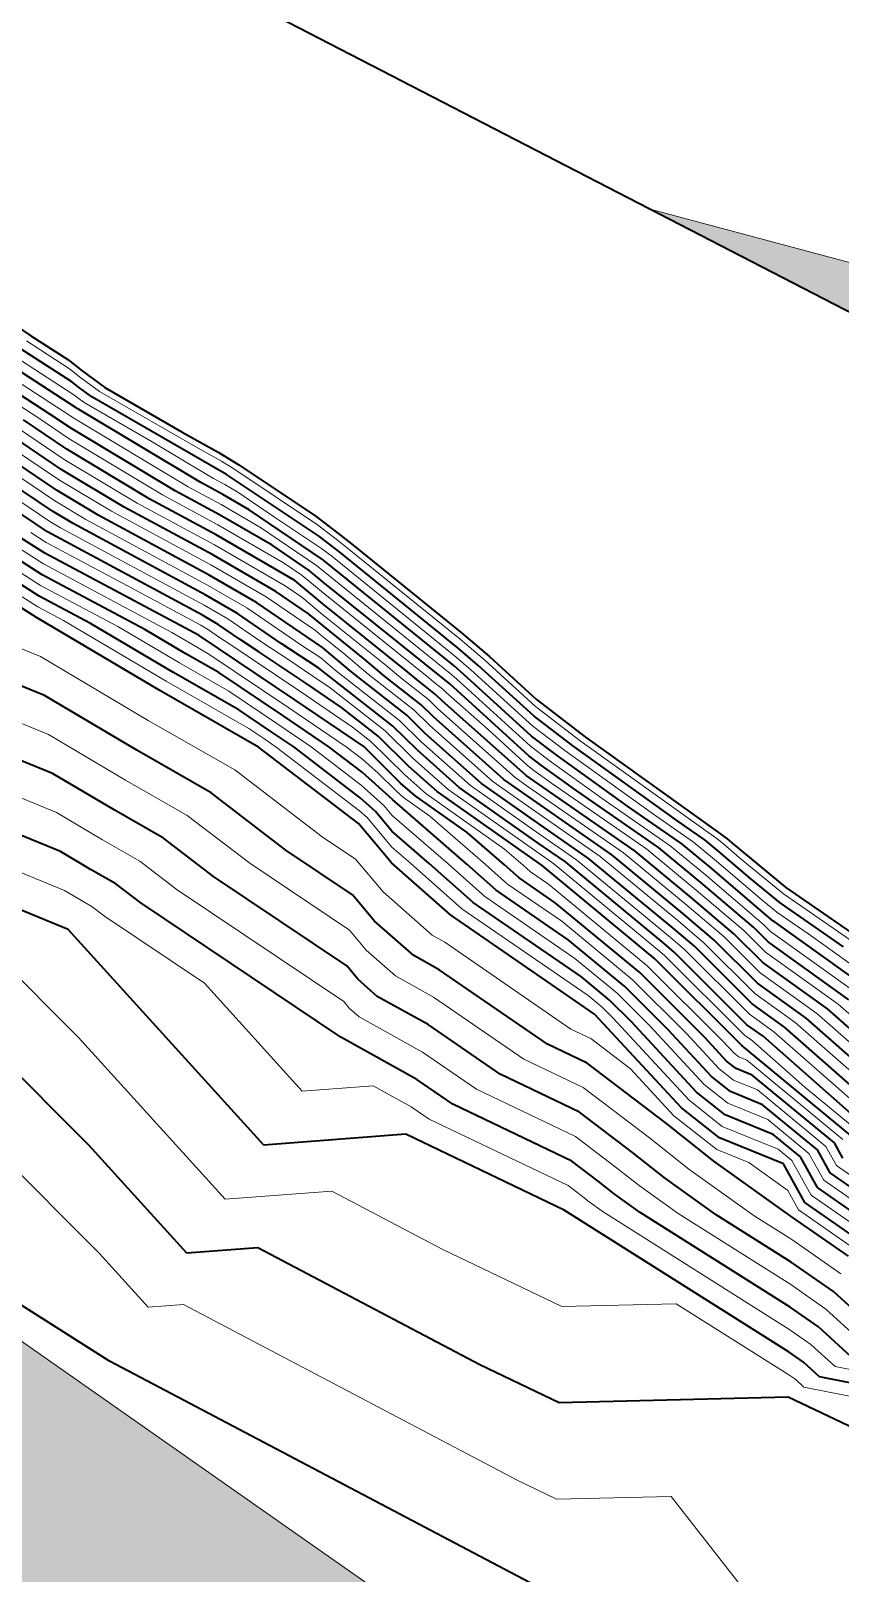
# Model space of a CAD drawing. Header units: millimetres. Extents: x -859836 to 307983, y -308065 to 649894.
# Drawn here: x -383648 to -314593, y 205358 to 337001 of the extents above; entities that cross this region are included whole.
import ezdxf

# ---------------------------------------------------------------- set-up
doc = ezdxf.new("R2010")
doc.units = ezdxf.units.MM
for name, color, linetype, lineweight in [('A-DETL-GENF', 92, 'Continuous', 9), ('A-DETL-MBND', 5, 'Continuous', 9), ('A-DETL-THIN', 151, 'Continuous', 9), ('C-TOPO', 7, 'Continuous', 9), ('C-TOPO-MAJR', 7, 'Continuous', 35), ('C-TOPO-MINR', 7, 'Continuous', 9)]:
    doc.layers.add(name, color=color, linetype=linetype, lineweight=lineweight)

msp = doc.modelspace()

# ---------------------------------------------------------------- hatches: boundary and pattern name
at = {"layer": 'A-DETL-GENF'}
msp.add_hatch(color=8, dxfattribs=at).paths.add_polyline_path([(-246460, 57721), (-213192, 105232), (-391730, 230245), (-434174, 169628), (-315353, 86429), (-306176, 99535), (-275926, 78354)])
at = {"layer": 'A-DETL-MBND', "transparency": 33554585}
h = msp.add_hatch(color=1, dxfattribs=at)
h.paths.add_polyline_path([(-759872, -147838), (-751409, -147225), (-749609, -147143), (-733854, -145290), (-730653, -145570), (-721745, -145172), (-720814, -144887), (-719370, -144842), (-700946, -141995), (-695529, -141498), (-691142, -140868), (-678862, -139709), (-676064, -138561), (-673339, -137902), (-666588, -136592), (-665513, -135889), (-664558, -135218), (-662197, -133772), (-661519, -132852), (-659949, -130928), (-651084, -125443), (-650822, -125228), (-650213, -124939), (-646382, -122722), (-642214, -121295), (-640352, -120839), (-632919, -116639), (-632407, -116545), (-631232, -115977), (-624031, -110102), (-618435, -105784), (-615716, -103869), (-610671, -99638), (-609303, -97431), (-608187, -95168), (-606545, -92038), (-605546, -89814), (-602862, -83094), (-597357, -72506), (-595184, -69076), (-591888, -62294), (-588957, -58521), (-588686, -57663), (-586782, -51788), (-586421, -50671), (-585891, -49261), (-584837, -42142), (-583168, -34750), (-583236, -29503), (-581474, -24626), (-579291, -20446), (-577288, -10529), (-577844, -8379), (-576716, -5129), (-576923, -622), (-576761, 3433), (-577514, 8400), (-584433, 17478), (-591451, 26894), (-592059, 27631), (-594253, 29365), (-596698, 31520), (-606682, 39522), (-614114, 48456), (-617877, 53657), (-619367, 54812), (-621388, 57245), (-626371, 64609), (-630225, 76139), (-631882, 80641), (-631321, 82021), (-631047, 88615), (-629216, 99080), (-628971, 99848), (-627656, 101469), (-625202, 104951), (-622310, 108328), (-621916, 108853), (-618287, 112790), (-616954, 119597), (-611965, 123985), (-607391, 123672), (-603528, 125761), (-599346, 128280), (-596175, 130112), (-593901, 131920), (-587341, 139484), (-579017, 149394), (-573792, 168423), (-559581, 167597), (-555765, 171191), (-554261, 171958), (-551262, 173126), (-545079, 176205), (-536568, 178750), (-529133, 181370), (-526344, 189128), (-597518, 189128), (-597518, 207194), (-600686, 199575), (-609478, 188948), (-615919, 179175), (-616544, 177848), (-622914, 167950), (-630994, 157392), (-633191, 154309), (-645163, 133248), (-651286, 125168), (-651764, 119294), (-657364, 118029), (-668886, 104497), (-672322, 98230), (-678809, 91777), (-686744, 84898), (-689449, 82017), (-695207, 77404), (-695380, 71893), (-694273, 69271), (-689492, 45636), (-683652, 33844), (-677737, 19772), (-662028, -2904), (-651984, -24980), (-650691, -30222), (-651908, -42347), (-653635, -63919), (-656698, -68818), (-662024, -76036), (-666896, -86650), (-667567, -88913), (-681751, -105555), (-682213, -106748), (-682594, -107406), (-685917, -108622), (-692036, -110612), (-701719, -112727), (-713390, -117126), (-713858, -117303), (-715899, -118114), (-726309, -122425), (-732752, -123814), (-746954, -124818), (-750353, -125277), (-753407, -127865), (-764669, -132928), (-770641, -133394), (-784358, -129387), (-766211, -147534), (-765162, -147452), (-761763, -147700)])
h.paths.add_polyline_path([(-165073, -63985), (-152433, -63128), (-147212, -62558), (-145468, -61769), (-136004, -54982), (-133768, -53767), (-129949, -51511), (-119584, -45141), (-108212, -38110), (-106147, -37513), (-103534, -36430), (-95440, -33679), (-85435, -28121), (-81217, -27620), (-70310, -23490), (-69569, -23057), (-66354, -22120), (-63531, -20738), (-60354, -18737), (-51173, -14112), (-47726, -11549), (-46080, -8030), (-42098, 1247), (-71582, -3952), (-102491, 171344), (-31433, 183873), (-10665, 66090), (-8344, 71188), (-5480, 80840), (-4976, 82926), (-4345, 84088), (-2338, 91567), (-1942, 95428), (-648, 97607), (-1071, 98220), (-2510, 100800), (-3468, 101999), (-4531, 105589), (-4872, 106391), (-4883, 106838), (-4266, 108209), (-3836, 109670), (-3397, 110774), (-3406, 111243), (-3028, 112006), (-3263, 112804), (-5003, 115819), (-4795, 118868), (-5263, 125250), (-6517, 126820), (-6835, 127207), (-7506, 127369), (-7948, 127596), (-9992, 128520), (-10488, 129121), (-11669, 131806), (-11797, 132101), (-12046, 133135), (-12559, 133970), (-14267, 135969), (-16205, 140122), (-18451, 143457), (-18982, 145256), (-19057, 146525), (-18964, 150253), (-18988, 154876), (-19576, 155921), (-19786, 160906), (-20496, 162914), (-20826, 165369), (-20799, 166915), (-20107, 172970), (-19517, 173820), (-19312, 174558), (-18670, 176101), (-17060, 179067), (-15517, 180705), (-13911, 185702), (-4262, 188301), (-1645, 188923), (-105, 188210), (8503, 183584), (10926, 183912), (12005, 184043), (13640, 184361), (15131, 185109), (17172, 186245), (21649, 186967), (26966, 189922), (27822, 190382), (28403, 191056), (32119, 193617), (35169, 195832), (37685, 197143), (44902, 200225), (45756, 200160), (48502, 199127), (50290, 198574), (51191, 198365), (51921, 198324), (52221, 198344), (54759, 197846), (56032, 196790), (56464, 196469), (57692, 196367), (59108, 196361), (60941, 197154), (66233, 199839), (70130, 201192), (73048, 200979), (76924, 206128), (82127, 208080), (85344, 208780), (86075, 208372), (88573, 207914), (89729, 206890), (91276, 205317), (93776, 203937), (94137, 202344), (94391, 199786), (122336, 197831), (121797, 189716), (125647, 199482), (126089, 201383), (126324, 204787), (126905, 208036), (127554, 210427), (128482, 214073), (128746, 220996), (128473, 222544), (126624, 223852), (126936, 229764), (121612, 232554), (119877, 233364), (114690, 236608), (111762, 238823), (110636, 246522), (110029, 247546), (108783, 253509), (107371, 255011), (105531, 255323), (97841, 258447), (94527, 260036), (90352, 264357), (89017, 265316), (86132, 267662), (83932, 268416), (81219, 269590), (78181, 270815), (77485, 271254), (76016, 271688), (70070, 272996), (65720, 273763), (60235, 273305), (58972, 273395), (52899, 270581), (50487, 269940), (48782, 269681), (44888, 271379), (44155, 271664), (36008, 276151), (32279, 278102), (30572, 279889), (26209, 282046), (25647, 282628), (25305, 282619), (16014, 287701), (12948, 288678), (12218, 290013), (5109, 293561), (1173, 293491), (996, 295848), (-846, 297677), (-3706, 301772), (-4254, 303671), (-5166, 310755), (-5514, 312595), (-5824, 313912), (-11263, 323566), (-11006, 329168), (-11128, 331667), (-19570, 300160), (-119951, 327057), (-119803, 323213), (-126677, 316885), (-131916, 309583), (-138039, 307127), (-139811, 306218), (-145009, 304770), (-152454, 299923), (-155529, 293631), (-156974, 291356), (-164244, 289138), (-169538, 285729), (-171473, 283227), (-175794, 279460), (-179077, 276921), (-181978, 270226), (-183799, 266060), (-186962, 261812), (-188195, 260364), (-189518, 257544), (-192219, 254304), (-192584, 253707), (-193666, 250905), (-195467, 243388), (-196196, 242827), (-194515, 241920), (-193117, 240272), (-191870, 238552), (-189445, 238099), (-187379, 238829), (-181196, 237496), (-175260, 234188), (-174712, 233864), (-173921, 232781), (-172965, 231563), (-172393, 230212), (-171401, 229395), (-170346, 228036), (-168731, 226171), (-166947, 224795), (-166149, 223746), (-163251, 221790), (-159390, 213002), (-157244, 207107), (-158125, 203750), (-158684, 200374), (-157805, 198095), (-156223, 195786), (-156238, 193540), (-155648, 190949), (-154491, 184489), (-154880, 182143), (-154447, 180199), (-153070, 178898), (-149834, 176505), (-139965, 171530), (-138126, 170600), (-129357, 164765), (-128806, 164582), (-125625, 162125), (-121962, 159155), (-118169, 147987), (-115529, 142356), (-110100, 136364), (-104170, 130983), (-102874, 130179), (-102493, 125049), (-102587, 124307), (-102565, 123298), (-101236, 116731), (-101075, 108354), (-100903, 103207), (-100752, 100763), (-102347, 94828), (-103663, 92538), (-105020, 75873), (-113779, 78871), (-115927, 80336), (-116767, 79773), (-118030, 78279), (-120019, 71407), (-121727, 70570), (-124911, 67739), (-132123, 62869), (-134503, 61669), (-142143, 63655), (-144511, 65162), (-146330, 66255), (-93930, -25754), (-156629, -61462), (-204703, 22951), (-203169, 15882), (-200858, 9097), (-201011, 7340), (-201672, 4283), (-201800, 3453), (-202205, -1962), (-203074, -4336), (-205085, -7779), (-205398, -8805), (-204303, -12916), (-199204, -23507), (-197559, -24806), (-188446, -36297), (-186232, -39786), (-180001, -45528), (-178692, -50309), (-178316, -54011), (-176500, -58311), (-174921, -60229), (-168457, -62865), (-166443, -63531)])
h.paths.add_polyline_path([(-36382, 9575), (-36325, 9655), (-34497, 11838), (-31400, 15158), (-30158, 17103), (-28972, 19503), (-28725, 20204), (-24454, 28194), (-23969, 29653), (-22045, 35862), (-19945, 43004), (-18884, 49386), (-18505, 51142), (-18308, 51427), (-16088, 53703), (-14034, 56286), (-13124, 58389), (-12183, 60477), (-11466, 63512), (-44854, 57625), (-36383, 9584)])
h.paths.add_polyline_path([(-209307, 23977), (-205832, 24933), (-214036, 39337), (-155029, 72942), (-156196, 75860), (-157267, 77483), (-160083, 79252), (-162327, 81007), (-168562, 82322), (-171974, 82266), (-174895, 81970), (-178745, 82443), (-179832, 82459), (-182806, 83026), (-187870, 82820), (-190987, 82764), (-196740, 84867), (-206215, 90085), (-217797, 93191), (-220523, 94762), (-239193, 68099), (-236586, 66371), (-231472, 54327), (-229323, 51595), (-228392, 47968), (-224245, 38986), (-223941, 37016), (-223700, 36083), (-223413, 35510), (-223235, 34196), (-219932, 30913), (-219720, 30002), (-218890, 29933), (-218583, 30355), (-217413, 29932), (-217322, 28983), (-216667, 27680), (-215596, 26462), (-211752, 24276), (-211629, 24261)])
h.paths.add_polyline_path([(-104493, 32511), (-108740, 34478), (-111033, 34745), (-118279, 38197), (-121109, 39560), (-122686, 40146), (-124886, 42576), (-127774, 45075), (-127284, 49019), (-127353, 51467), (-126249, 53628), (-124638, 56522), (-122874, 56919), (-121333, 61662), (-118149, 64493), (-116851, 64289), (-109895, 61749), (-101431, 62897), (-97222, 57624), (-96994, 51839), (-95461, 45135), (-95182, 39024), (-97809, 35660), (-102505, 32673), (-103546, 32588)])
h.paths.add_polyline_path([(113952, 54850), (115144, 57676), (119371, 59200), (123981, 58308), (134122, 70221), (135206, 75484), (130794, 79482), (129640, 81238), (129018, 81691), (127052, 82907), (123829, 87412), (118436, 89438), (114649, 87913), (114523, 86104), (79787, 88533), (80974, 86559), (82982, 83414), (85870, 80693), (86415, 79732), (87156, 79254), (93254, 77937), (101112, 77088), (101690, 76657), (110303, 71926), (111655, 70038), (112330, 66003), (112029, 63955), (112025, 61722), (110833, 58895), (111202, 55882), (113573, 54992)])
h.paths.add_polyline_path([(46473, 90893), (46450, 90966), (46450, 90942)])
h.paths.add_polyline_path([(114914, 91699), (116742, 96586), (117222, 99339), (116281, 100813), (115714, 103134), (115083, 94112)])
h.paths.add_polyline_path([(77815, 91772), (81254, 140961), (77947, 134003), (77391, 132850), (76263, 127858), (75504, 126378), (70686, 116776), (69491, 114040), (69325, 112455), (69905, 111212), (72496, 104740), (73767, 102718), (74214, 102059), (75304, 98529), (75680, 97769), (77652, 92229)])
h.paths.add_polyline_path([(-430559, 174792), (-396358, 223636), (-410299, 232491), (-417613, 235355), (-425156, 238606), (-444149, 250578), (-452510, 252436), (-452510, 191303), (-451929, 191053), (-450916, 184024), (-444554, 181215), (-442283, 180124), (-434174, 176436)])
h.paths.add_polyline_path([(-462933, 188895), (-462489, 189128), (-463513, 189128)])
h.paths.add_polyline_path([(20902, 189411), (-15527, 199172), (-17080, 193377), (-157146, 230908), (-144206, 279204), (-133097, 276228), (-125333, 305205), (85106, 248818), (77341, 219841), (66233, 222817), (60021, 199635), (26079, 208730), (21836, 192894)])
h.paths.add_polyline_path([(-305163, 308526), (-297168, 312758), (-330807, 321772), (-305961, 308938)])
h.paths.add_polyline_path([(-101365, 344853), (-99267, 352685), (-106132, 348019), (-107260, 346432), (-107015, 346367)])
h.paths.add_polyline_path([(-77617, 359195), (-72055, 379953), (-74944, 376393), (-78127, 372078), (-79002, 371144), (-83284, 366025), (-86114, 364172), (-90178, 362561), (-78095, 359323)])
h.paths.add_polyline_path([(-70949, 384081), (-49147, 465447), (10755, 449396), (10427, 451476), (10340, 452557), (9561, 454240), (5848, 461010), (3088, 465731), (3916, 466341), (3829, 466873), (4301, 472115), (5273, 480727), (5235, 481311), (1254, 490409), (398, 499801), (248, 500675), (1538, 508051), (2399, 515172), (5336, 526780), (6042, 528818), (11319, 535892), (14764, 542803), (21028, 556609), (22026, 559450), (25679, 567225), (23762, 595967), (26857, 602002), (42608, 602571), (44738, 607162), (48181, 613963), (49550, 615647), (53154, 622325), (47956, 649894), (47874, 649894), (42817, 647426), (40858, 646138), (35158, 640491), (29786, 634475), (27764, 633773), (23010, 631806), (12648, 627092), (6576, 623443), (5459, 622546), (3132, 622423), (937, 621697), (-3757, 621182), (-10336, 620725), (-17509, 618636), (-20466, 617651), (-26978, 615727), (-29360, 614862), (-36198, 612616), (23495, 596621), (-6839, 483415), (-62468, 498321), (-61154, 491830), (-59928, 489468), (-56843, 481884), (-56752, 481249), (-55996, 465839), (-55728, 464742), (-55062, 458604), (-54604, 453643), (-54849, 452204), (-55585, 448717), (-57347, 441004), (-59178, 436511), (-62836, 421846), (-64420, 417337), (-65373, 414138), (-67663, 409612), (-67833, 408961), (-68221, 406728), (-67446, 402371), (-67164, 401641), (-67454, 400728), (-68102, 398277), (-69211, 394395), (-69530, 393435), (-70271, 388744), (-70595, 386619)])
h.paths.add_polyline_path([(-72390, 518021), (-67541, 536118), (-118601, 549800), (-111350, 544573), (-102792, 541248), (-98322, 538930), (-89693, 534294), (-86179, 534292), (-80614, 527648), (-74938, 522052), (-72698, 518856)])
h.paths.add_polyline_path([(-136180, 559285), (-135118, 563249), (-136667, 559600)])
h.paths.add_polyline_path([(-54600, 584415), (-47886, 609472), (-50553, 609641), (-55313, 609698), (-62008, 606325), (-64948, 609251), (-80643, 608301), (-83770, 607896), (-87388, 606897), (-94432, 606828), (-97621, 607514), (-101540, 606576), (-111704, 601349), (-115028, 602044), (-116464, 600991), (-56960, 585047)])
h.paths.add_polyline_path([(-105893, 632098), (-77034, 642660), (-60117, 645580), (-52045, 639137), (-36907, 649894), (-98339, 649894), (-105228, 633665)])

# ---------------------------------------------------------------- linework, layer by layer
at = {"layer": 'A-DETL-MBND'}
msp.add_line((-330807, 321772), (-297168, 312758), dxfattribs=at)
at = {"layer": 'A-DETL-THIN'}
msp.add_line((-213192, 105232), (-391730, 230245), dxfattribs=at)
at = {"layer": 'C-TOPO', "lineweight": 35}
for p, q in [((-305163, 308526), (-481922, 399827)), ((-389468, 314904), (-383640, 310978)), ((-383640, 310978), (-380488, 308938)), ((-380488, 308938), (-379283, 307985)), ((-379283, 307985), (-377343, 306556)), ((-377343, 306556), (-370734, 302750)), ((-370734, 302750), (-367673, 301046)), ((-367673, 301046), (-365898, 299945)), ((-365898, 299945), (-359303, 295540)), ((-359303, 295540), (-357201, 293927)), ((-357201, 293927), (-356140, 293106)), ((-356140, 293106), (-346889, 285612)), ((-346889, 285612), (-344492, 283557)), ((-344492, 283557), (-340496, 279923)), ((-340496, 279923), (-336324, 276710)), ((-336324, 276710), (-324771, 268420)), ((-324771, 268420), (-324422, 268178)), ((-324422, 268178), (-324242, 268028)), ((-324242, 268028), (-323839, 267685)), ((-323839, 267685), (-319213, 263879)), ((-319213, 263879), (-309247, 256966))]:
    msp.add_line(p, q, dxfattribs=at)
at = {"layer": 'C-TOPO-MAJR'}
for p, q in [((-380165, 307049), (-384563, 309896)), ((-379785, 304827), (-385648, 308622)), ((-382018, 304296), (-386734, 307349)), ((-379510, 306531), (-380165, 307049)), ((-378456, 305755), (-379510, 306531)), ((-366962, 299135), (-378456, 305755)), ((-380183, 303058), (-382018, 304296)), ((-379778, 304821), (-379785, 304827)), ((-379765, 304811), (-379778, 304821)), ((-379629, 304733), (-379765, 304811)), ((-369141, 298436), (-379629, 304733)), ((-380998, 299533), (-386548, 303275)), ((-380590, 301296), (-384283, 303786)), ((-371321, 297738), (-380183, 303058)), ((-381812, 296007), (-391078, 302255)), ((-381405, 297770), (-388813, 302765)), ((-382219, 294244), (-391606, 300534)), ((-373501, 297039), (-380590, 301296)), ((-375680, 296340), (-380998, 299533)), ((-359016, 293828), (-366962, 299135)), ((-377860, 295642), (-381405, 297770)), ((-367546, 295701), (-371321, 297738)), ((-367254, 297418), (-369141, 298436)), ((-368130, 292268), (-375680, 296340)), ((-367838, 293984), (-373501, 297039)), ((-365015, 296121), (-367254, 297418)), ((-380040, 294943), (-381812, 296007)), ((-368715, 288834), (-380040, 294943)), ((-368423, 290551), (-377860, 295642)), ((-363068, 293107), (-367546, 295701)), ((-358773, 291876), (-365015, 296121)), ((-383171, 286918), (-393716, 293651)), ((-382933, 288749), (-390842, 293799)), ((-382695, 290581), (-387968, 293947)), ((-382457, 292413), (-385093, 294096)), ((-369007, 287117), (-382219, 294244)), ((-361121, 290094), (-367838, 293984)), ((-357874, 292951), (-359016, 293828)), ((-369299, 285400), (-382457, 292413)), ((-362757, 289155), (-368130, 292268)), ((-359891, 290946), (-363068, 293107)), ((-357297, 292505), (-357874, 292951)), ((-347187, 284314), (-357297, 292505)), ((-358699, 289953), (-359891, 290946)), ((-358679, 291813), (-358773, 291876)), ((-358666, 291802), (-358679, 291813)), ((-358659, 291797), (-358666, 291802)), ((-347537, 282788), (-358659, 291797)), ((-373923, 285906), (-382695, 290581)), ((-364392, 288216), (-368423, 290551)), ((-358722, 288095), (-361121, 290094)), ((-347888, 281261), (-358699, 289953)), ((-378547, 286412), (-382933, 288749)), ((-366028, 287278), (-368715, 288834)), ((-359945, 287236), (-362757, 289155)), ((-367663, 286339), (-369007, 287117)), ((-362279, 284719), (-366028, 287278)), ((-358770, 284378), (-364392, 288216)), ((-358746, 286237), (-359945, 287236)), ((-351515, 282300), (-358722, 288095)), ((-372654, 280697), (-383171, 286918)), ((-371536, 282265), (-378547, 286412)), ((-370418, 283832), (-373923, 285906)), ((-365789, 285060), (-367663, 286339)), ((-355142, 283339), (-358746, 286237)), ((-361125, 279905), (-369299, 285400)), ((-364183, 284001), (-365789, 285060)), ((-359067, 282602), (-362279, 284719)), ((-356273, 282267), (-358770, 284378)), ((-367603, 282220), (-370418, 283832)), ((-360096, 281254), (-364183, 284001)), ((-353478, 281932), (-355142, 283339)), ((-345505, 282872), (-347187, 284314)), ((-382491, 280263), (-386110, 281749)), ((-365907, 279040), (-371536, 282265)), ((-362153, 278557), (-367603, 282220)), ((-352791, 277691), (-359067, 282602)), ((-351565, 278583), (-356273, 282267)), ((-350339, 279476), (-353478, 281932)), ((-350683, 281596), (-351515, 282300)), ((-346697, 282067), (-347537, 282788)), ((-340919, 276812), (-346697, 282067)), ((-340690, 278494), (-345505, 282872)), ((-364210, 275860), (-372654, 280697)), ((-357155, 279254), (-360096, 281254)), ((-349114, 280369), (-350683, 281596)), ((-341147, 275131), (-347888, 281261)), ((-374603, 275597), (-382491, 280263)), ((-355242, 275906), (-361125, 279905)), ((-354016, 276798), (-357155, 279254)), ((-349291, 278440), (-350339, 279476)), ((-348590, 279851), (-349114, 280369)), ((-341376, 273450), (-348590, 279851)), ((-363182, 277208), (-365907, 279040)), ((-358231, 275890), (-362153, 278557)), ((-349992, 277030), (-351565, 278583)), ((-343280, 273107), (-349291, 278440)), ((-337440, 275991), (-340690, 278494)), ((-381811, 273608), (-389050, 276580)), ((-361221, 275875), (-363182, 277208)), ((-351395, 274209), (-354016, 276798)), ((-350694, 275619), (-352791, 277691)), ((-345183, 272763), (-349992, 277030)), ((-338752, 275144), (-340919, 276812)), ((-368270, 271970), (-374603, 275597)), ((-355686, 269341), (-364210, 275860)), ((-355538, 271529), (-361221, 275875)), ((-355390, 273718), (-358231, 275890)), ((-352097, 272799), (-355242, 275906)), ((-347087, 272419), (-350694, 275619)), ((-332750, 270837), (-338752, 275144)), ((-328437, 269531), (-337440, 275991)), ((-348991, 272076), (-351395, 274209)), ((-340064, 274297), (-341147, 275131)), ((-337063, 272144), (-340064, 274297)), ((-376552, 270498), (-381811, 273608)), ((-352798, 271388), (-355390, 273718)), ((-350895, 271732), (-352097, 272799)), ((-340702, 269602), (-345183, 272763)), ((-341039, 271526), (-343280, 273107)), ((-332076, 266989), (-341376, 273450)), ((-381131, 266954), (-391989, 271411)), ((-361877, 267081), (-368270, 271970)), ((-354242, 270365), (-355538, 271529)), ((-346449, 265864), (-352798, 271388)), ((-346413, 268571), (-350895, 271732)), ((-340029, 265753), (-348991, 272076)), ((-340366, 267677), (-347087, 272419)), ((-334065, 266680), (-341039, 271526)), ((-330088, 267297), (-337063, 272144)), ((-372330, 268080), (-376552, 270498)), ((-352833, 268681), (-354242, 270365)), ((-328100, 267606), (-332750, 270837)), ((-352868, 265975), (-355686, 269341)), ((-349658, 265919), (-352833, 268681)), ((-343239, 265809), (-346413, 268571)), ((-336053, 266371), (-340702, 269602)), ((-326112, 267915), (-328437, 269531)), ((-368068, 264820), (-372330, 268080)), ((-338041, 266062), (-340366, 267677)), ((-326479, 264312), (-330088, 267297)), ((-325694, 265616), (-328100, 267606)), ((-324909, 266920), (-326112, 267915)), ((-380450, 260299), (-394929, 266242)), ((-378501, 265399), (-381131, 266954)), ((-356193, 263266), (-361877, 267081)), ((-347854, 261544), (-352868, 265975)), ((-345898, 262597), (-349658, 265919)), ((-329618, 259095), (-338041, 266062)), ((-328833, 260399), (-336053, 266371)), ((-328049, 261703), (-334065, 266680)), ((-327264, 263008), (-332076, 266989)), ((-322225, 264632), (-324909, 266920)), ((-376390, 264189), (-378501, 265399)), ((-356699, 257190), (-368068, 264820)), ((-343942, 263649), (-346449, 265864)), ((-341985, 264701), (-343239, 265809)), ((-338908, 262586), (-341985, 264701)), ((-330403, 257791), (-340029, 265753)), ((-320325, 261040), (-325694, 265616)), ((-319710, 262564), (-322225, 264632)), ((-374259, 262560), (-376390, 264189)), ((-337787, 259418), (-343942, 263649)), ((-321969, 260468), (-326479, 264312)), ((-357205, 251115), (-374259, 262560)), ((-354314, 261021), (-356193, 263266)), ((-336666, 256251), (-345898, 262597)), ((-331689, 256614), (-338908, 262586)), ((-323656, 259933), (-327264, 263008)), ((-314294, 258806), (-319710, 262564)), ((-378688, 241876), (-397868, 261073)), ((-350971, 258068), (-354314, 261021)), ((-335545, 253083), (-347854, 261544)), ((-325343, 259397), (-328049, 261703)), ((-320295, 261016), (-320325, 261040)), ((-320231, 260971), (-320295, 261016)), ((-312016, 255082), (-320231, 260971)), ((-363779, 241894), (-380450, 260299)), ((-332974, 255437), (-337787, 259418)), ((-327030, 258862), (-328833, 260399)), ((-321645, 255710), (-325343, 259397)), ((-321196, 257479), (-323656, 259933)), ((-320746, 259249), (-321969, 260468)), ((-348806, 256862), (-350971, 258068)), ((-328716, 258327), (-329618, 259095)), ((-322544, 252171), (-328716, 258327)), ((-322094, 253940), (-327030, 258862)), ((-313845, 254302), (-320746, 259249)), ((-355759, 256068), (-356699, 257190)), ((-339575, 250516), (-348806, 256862)), ((-322993, 250402), (-330403, 257791)), ((-315675, 253522), (-321196, 257479)), ((-354088, 254591), (-355759, 256068)), ((-334260, 254260), (-336666, 256251)), ((-329269, 251742), (-332974, 255437)), ((-326131, 251072), (-331689, 256614)), ((-317504, 252742), (-321645, 255710)), ((-349758, 252179), (-354088, 254591)), ((-332407, 252413), (-334260, 254260)), ((-328131, 245071), (-335545, 253083)), ((-319334, 251962), (-322094, 253940)), ((-310548, 249009), (-315675, 253522)), ((-343604, 247948), (-349758, 252179)), ((-326846, 246404), (-332407, 252413)), ((-325562, 247736), (-329269, 251742)), ((-321163, 251182), (-322544, 252171)), ((-311643, 245193), (-319334, 251962)), ((-311095, 247101), (-317504, 252742)), ((-350710, 247496), (-357205, 251115)), ((-336193, 248900), (-339575, 250516)), ((-324277, 249069), (-326131, 251072)), ((-313639, 242684), (-322993, 250402)), ((-312191, 243285), (-321163, 251182)), ((-329415, 243738), (-336193, 248900)), ((-323467, 248429), (-324277, 249069)), ((-347633, 245381), (-350710, 247496)), ((-336841, 244716), (-343604, 247948)), ((-323940, 246456), (-325562, 247736)), ((-322102, 247872), (-323467, 248429)), ((-315087, 242083), (-322102, 247872)), ((-324414, 244483), (-326846, 246404)), ((-321212, 245342), (-323940, 246456)), ((-337488, 240533), (-347633, 245381)), ((-324888, 242510), (-328131, 245071)), ((-316535, 241483), (-321212, 245342)), ((-332322, 241276), (-336841, 244716)), ((-325362, 240537), (-329415, 243738)), ((-320321, 242812), (-324414, 244483)), ((-351662, 242814), (-363779, 241894)), ((-338136, 236350), (-351662, 242814)), ((-319430, 240282), (-324888, 242510)), ((-317982, 240882), (-320321, 242812)), ((-376926, 223453), (-406155, 242018)), ((-370352, 232674), (-378688, 241876)), ((-329620, 239141), (-332322, 241276)), ((-315438, 239518), (-316535, 241483)), ((-314355, 240774), (-315087, 242083)), ((-335229, 238813), (-337488, 240533)), ((-318685, 235752), (-325362, 240537)), ((-317602, 237008), (-319430, 240282)), ((-316520, 238263), (-317982, 240882)), ((-333878, 237746), (-335229, 238813)), ((-325168, 235952), (-329620, 239141)), ((-313040, 237843), (-315438, 239518)), ((-331652, 236151), (-333878, 237746)), ((-313606, 234216), (-317602, 237008)), ((-313323, 236030), (-316520, 238263)), ((-318931, 224216), (-338136, 236350)), ((-318849, 228061), (-331652, 236151)), ((-318767, 231907), (-325168, 235952)), ((-313889, 232402), (-318685, 235752)), ((-364294, 233133), (-370352, 232674)), ((-345330, 223135), (-364294, 233133)), ((-315171, 229394), (-318767, 231907)), ((-311010, 225595), (-315171, 229394)), ((-316452, 226386), (-318849, 228061)), ((-313678, 223853), (-316452, 226386)), ((-317733, 223378), (-318931, 224216)), ((-338997, 203456), (-376926, 223453)), ((-338567, 219903), (-345330, 223135)), ((-316346, 222112), (-317733, 223378)), ((-297273, 218280), (-316346, 222112)), ((-319014, 220370), (-338567, 219903)), ((-294068, 208467), (-319014, 220370))]:
    msp.add_line(p, q, dxfattribs=at)
at = {"layer": 'C-TOPO-MINR'}
for p, q in [((-380355, 308160), (-384020, 310532)), ((-379975, 305938), (-385105, 309259)), ((-379376, 307387), (-380355, 308160)), ((-380886, 304551), (-386191, 307985)), ((-377801, 306226), (-379376, 307387)), ((-383151, 304041), (-387277, 306712)), ((-379644, 305676), (-379975, 305938)), ((-379110, 305283), (-379644, 305676)), ((-369181, 301261), (-377801, 306226)), ((-379980, 303940), (-380886, 304551)), ((-373295, 301934), (-379110, 305283)), ((-381201, 298651), (-387681, 303020)), ((-380794, 300414), (-385416, 303530)), ((-380387, 302177), (-383151, 304041)), ((-370231, 298087), (-379980, 303940)), ((-381608, 296889), (-389946, 302510)), ((-372411, 297388), (-380387, 302177)), ((-368052, 298785), (-373295, 301934)), ((-374590, 296690), (-380794, 300414)), ((-367380, 300259), (-369181, 301261)), ((-366336, 299611), (-367380, 300259)), ((-359185, 294835), (-366336, 299611)), ((-382016, 295126), (-386649, 298250)), ((-376770, 295991), (-381201, 298651)), ((-367400, 296560), (-370231, 298087)), ((-367108, 298276), (-368052, 298785)), ((-365988, 297628), (-367108, 298276)), ((-362868, 295505), (-365988, 297628)), ((-378950, 295292), (-381608, 296889)), ((-367984, 293126), (-374590, 296690)), ((-367692, 294843), (-372411, 297388)), ((-364041, 294614), (-367400, 296560)), ((-381129, 294594), (-382016, 295126)), ((-368569, 289692), (-378950, 295292)), ((-368277, 291409), (-376770, 295991)), ((-358848, 292820), (-362868, 295505)), ((-383052, 287833), (-392279, 293725)), ((-382814, 289665), (-389405, 293873)), ((-382576, 291497), (-386531, 294022)), ((-382338, 293329), (-383656, 294170)), ((-368861, 287976), (-381129, 294594)), ((-362095, 291601), (-367692, 294843)), ((-359276, 291373), (-364041, 294614)), ((-357478, 293525), (-359185, 294835)), ((-375759, 289822), (-382338, 293329)), ((-361939, 289624), (-367984, 293126)), ((-358270, 292377), (-358848, 292820)), ((-357978, 292151), (-358270, 292377)), ((-356616, 292858), (-357478, 293525)), ((-347012, 285077), (-356616, 292858)), ((-371611, 285653), (-382576, 291497)), ((-363574, 288686), (-368277, 291409)), ((-360506, 290520), (-362095, 291601)), ((-358687, 290882), (-359276, 291373)), ((-347362, 283551), (-357978, 292151)), ((-376235, 286159), (-382814, 289665)), ((-369153, 286259), (-375759, 289822)), ((-365210, 287747), (-368569, 289692)), ((-360533, 288665), (-361939, 289624)), ((-358710, 289024), (-360506, 290520)), ((-353347, 286589), (-358687, 290882)), ((-359357, 285807), (-363574, 288686)), ((-358734, 287166), (-360533, 288665)), ((-349702, 281781), (-358710, 289024)), ((-380859, 286665), (-383052, 287833)), ((-366846, 286808), (-368861, 287976)), ((-360525, 284549), (-365210, 287747)), ((-353329, 282820), (-358734, 287166)), ((-372095, 281481), (-380859, 286665)), ((-370977, 283049), (-376235, 286159)), ((-368481, 285870), (-369153, 286259)), ((-367544, 285230), (-368481, 285870)), ((-364034, 284889), (-366846, 286808)), ((-358758, 285307), (-359357, 285807)), ((-347713, 282024), (-353347, 286589)), ((-369858, 284616), (-371611, 285653)), ((-368451, 283810), (-369858, 284616)), ((-366741, 284701), (-367544, 285230)), ((-360610, 280580), (-366741, 284701)), ((-361625, 283302), (-364034, 284889)), ((-358918, 283490), (-360525, 284549)), ((-356956, 283859), (-358758, 285307)), ((-344909, 283275), (-347012, 285077)), ((-382831, 283590), (-384640, 284333)), ((-373629, 278147), (-382831, 283590)), ((-366755, 280630), (-370977, 283049)), ((-361639, 279231), (-368451, 283810)), ((-359582, 281928), (-361625, 283302)), ((-357670, 282435), (-358918, 283490)), ((-354875, 282099), (-356956, 283859)), ((-346101, 282469), (-347362, 283551)), ((-340576, 279334), (-344909, 283275)), ((-358111, 280928), (-359582, 281928)), ((-352178, 278137), (-357670, 282435)), ((-350952, 279030), (-354875, 282099)), ((-352080, 281764), (-353329, 282820)), ((-349727, 279922), (-352080, 281764)), ((-349286, 281429), (-349702, 281781)), ((-347292, 281664), (-347713, 282024)), ((-340805, 277653), (-346101, 282469)), ((-365058, 277450), (-372095, 281481)), ((-362667, 277883), (-366755, 280630)), ((-356198, 277580), (-360610, 280580)), ((-353403, 277245), (-358111, 280928)), ((-348501, 280815), (-349286, 281429)), ((-348239, 280556), (-348501, 280815)), ((-344632, 277356), (-348239, 280556)), ((-341033, 275972), (-347292, 281664)), ((-382151, 276936), (-387580, 279164)), ((-356737, 275898), (-361639, 279231)), ((-348940, 279146), (-349727, 279922)), ((-342328, 273278), (-348940, 279146)), ((-336784, 276414), (-340576, 279334)), ((-366240, 273915), (-373629, 278147)), ((-359726, 275883), (-362667, 277883)), ((-350343, 276325), (-352178, 278137)), ((-349642, 277735), (-350952, 279030)), ((-375578, 273048), (-382151, 276936)), ((-363696, 276534), (-365058, 277450)), ((-362716, 275868), (-363696, 276534)), ((-354629, 276352), (-356198, 277580)), ((-351045, 274914), (-353403, 277245)), ((-344232, 272935), (-349642, 277735)), ((-341262, 274291), (-344632, 277356)), ((-338096, 275567), (-340805, 277653)), ((-355612, 270435), (-362716, 275868)), ((-355464, 272623), (-359726, 275883)), ((-355316, 274812), (-356737, 275898)), ((-351746, 273504), (-354629, 276352)), ((-346135, 272591), (-350343, 276325)), ((-339408, 274720), (-341033, 275972)), ((-330594, 270184), (-338096, 275567)), ((-326281, 268877), (-336784, 276414)), ((-381471, 270281), (-390520, 273995)), ((-358782, 268211), (-366240, 273915)), ((-354020, 273647), (-355316, 274812)), ((-348039, 272247), (-351045, 274914)), ((-340720, 273874), (-341262, 274291)), ((-339220, 272797), (-340720, 273874)), ((-334907, 271490), (-339408, 274720)), ((-370300, 270025), (-375578, 273048)), ((-353520, 270876), (-355464, 272623)), ((-352448, 272093), (-354020, 273647)), ((-349943, 271904), (-351746, 273504)), ((-340534, 268640), (-346135, 272591)), ((-340871, 270564), (-344232, 272935)), ((-341208, 272488), (-342328, 273278)), ((-331082, 267143), (-339220, 272797)), ((-351846, 271560), (-352448, 272093)), ((-349606, 269979), (-351846, 271560)), ((-343221, 267162), (-349943, 271904)), ((-340197, 266715), (-348039, 272247)), ((-333070, 266834), (-341208, 272488)), ((-329094, 267452), (-334907, 271490)), ((-377527, 267948), (-381471, 270281)), ((-364973, 265950), (-370300, 270025)), ((-354964, 269853), (-355612, 270435)), ((-352816, 270035), (-353520, 270876)), ((-348053, 265892), (-352816, 270035)), ((-344844, 265836), (-349606, 269979)), ((-335059, 266525), (-340871, 270564)), ((-327106, 267761), (-330594, 270184)), ((-380790, 263626), (-393459, 268826)), ((-352851, 267328), (-354964, 269853)), ((-337047, 266216), (-340534, 268640)), ((-325118, 268070), (-326281, 268877)), ((-374360, 266135), (-377527, 267948)), ((-355940, 266303), (-358782, 268211)), ((-351263, 265947), (-352851, 267328)), ((-326086, 264964), (-329094, 267452)), ((-325301, 266268), (-327106, 267761)), ((-324517, 267572), (-325118, 268070)), ((-323174, 266428), (-324517, 267572)), ((-371164, 263690), (-374360, 266135)), ((-356446, 260228), (-364973, 265950)), ((-353591, 263498), (-355940, 266303)), ((-346876, 262071), (-351263, 265947)), ((-341634, 265781), (-343221, 267162)), ((-339035, 265908), (-340197, 266715)), ((-329226, 259747), (-337047, 266216)), ((-328441, 261051), (-335059, 266525)), ((-327656, 262356), (-333070, 266834)), ((-326871, 263660), (-331082, 267143)), ((-321275, 262836), (-325301, 266268)), ((-319418, 263338), (-323174, 266428)), ((-344920, 263123), (-348053, 265892)), ((-342963, 264175), (-344844, 265836)), ((-341007, 265227), (-341634, 265781)), ((-339468, 264169), (-341007, 265227)), ((-330011, 258443), (-339035, 265908)), ((-321126, 260736), (-326086, 264964)), ((-379476, 262849), (-380790, 263626)), ((-356952, 254152), (-371164, 263690)), ((-349413, 259806), (-353591, 263498)), ((-338347, 261002), (-342963, 264175)), ((-331046, 257203), (-339468, 264169)), ((-322812, 260200), (-326871, 263660)), ((-311325, 257724), (-319418, 263338)), ((-378420, 262244), (-379476, 262849)), ((-377355, 261429), (-378420, 262244)), ((-336106, 254667), (-346876, 262071)), ((-337227, 257834), (-344920, 263123)), ((-324499, 259665), (-327656, 262356)), ((-320003, 261790), (-321275, 262836)), ((-379569, 251088), (-389159, 260686)), ((-368828, 255707), (-377355, 261429)), ((-332331, 256026), (-338347, 261002)), ((-326186, 259130), (-328441, 261051)), ((-320522, 260133), (-321126, 260736)), ((-317263, 259889), (-320003, 261790)), ((-355037, 258545), (-356446, 260228)), ((-348330, 259203), (-349413, 259806)), ((-327873, 258594), (-329226, 259747)), ((-321420, 256595), (-324499, 259665)), ((-320971, 258364), (-322812, 260200)), ((-312931, 254692), (-320522, 260133)), ((-311101, 255472), (-317263, 259889)), ((-352530, 256330), (-355037, 258545)), ((-337560, 251799), (-348330, 259203)), ((-329560, 258059), (-330011, 258443)), ((-322768, 251286), (-329560, 258059)), ((-322319, 253056), (-327873, 258594)), ((-321870, 254825), (-326186, 259130)), ((-314760, 253912), (-320971, 258364)), ((-333617, 254849), (-337227, 257834)), ((-324562, 250737), (-331046, 257203)), ((-360492, 246504), (-368828, 255707)), ((-349282, 254520), (-352530, 256330)), ((-327700, 251407), (-332331, 256026)), ((-316590, 253132), (-321420, 256595)), ((-356482, 253591), (-356952, 254152)), ((-341589, 249232), (-349282, 254520)), ((-334903, 253672), (-336106, 254667)), ((-330838, 252077), (-333617, 254849)), ((-318419, 252352), (-321870, 254825)), ((-355646, 252853), (-356482, 253591)), ((-350234, 249838), (-355646, 252853)), ((-333976, 252748), (-334903, 253672)), ((-320249, 251572), (-322319, 253056)), ((-310822, 248055), (-316590, 253132)), ((-310274, 249963), (-314760, 253912)), ((-335869, 250991), (-337560, 251799)), ((-327489, 245737), (-333976, 252748)), ((-326204, 247070), (-330838, 252077)), ((-311917, 244239), (-320249, 251572)), ((-311369, 246147), (-318419, 252352)), ((-367065, 237284), (-379569, 251088)), ((-332480, 248411), (-335869, 250991)), ((-324920, 248403), (-327700, 251407)), ((-323635, 249735), (-324562, 250737)), ((-322078, 250792), (-322768, 251286)), ((-317592, 246843), (-322078, 250792)), ((-345618, 246665), (-350234, 249838)), ((-336517, 246808), (-341589, 249232)), ((-323230, 249415), (-323635, 249735)), ((-322548, 249137), (-323230, 249415)), ((-314363, 242384), (-322548, 249137)), ((-328773, 244405), (-332480, 248411)), ((-323704, 247442), (-324920, 248403)), ((-354434, 246964), (-360492, 246504)), ((-351186, 245155), (-354434, 246964)), ((-337164, 242625), (-345618, 246665)), ((-330869, 242507), (-336517, 246808)), ((-324177, 245469), (-326204, 247070)), ((-321657, 246607), (-323704, 247442)), ((-315811, 241783), (-321657, 246607)), ((-312915, 242984), (-317592, 246843)), ((-349648, 244097), (-351186, 245155)), ((-324651, 243496), (-327489, 245737)), ((-320766, 244077), (-324177, 245469)), ((-337812, 238442), (-349648, 244097)), ((-325125, 241523), (-328773, 244405)), ((-317259, 241183), (-320766, 244077)), ((-377807, 232665), (-387397, 242263)), ((-333776, 240044), (-337164, 242625)), ((-327491, 239839), (-330869, 242507)), ((-319876, 241547), (-324651, 243496)), ((-322396, 240409), (-325125, 241523)), ((-318706, 240582), (-319876, 241547)), ((-315979, 238891), (-317259, 241183)), ((-314897, 240146), (-315811, 241783)), ((-331749, 238443), (-333776, 240044)), ((-321926, 235852), (-327491, 239839)), ((-319057, 238017), (-322396, 240409)), ((-317061, 237635), (-318706, 240582)), ((-312899, 238750), (-314897, 240146)), ((-336682, 237581), (-337812, 238442)), ((-328410, 236051), (-331749, 238443)), ((-313182, 236936), (-315979, 238891)), ((-357978, 237973), (-367065, 237284)), ((-348496, 232974), (-357978, 237973)), ((-336007, 237048), (-336682, 237581)), ((-334894, 236250), (-336007, 237048)), ((-318143, 236380), (-319057, 238017)), ((-313465, 235123), (-317061, 237635)), ((-318890, 226139), (-334894, 236250)), ((-318808, 229984), (-328410, 236051)), ((-318726, 233830), (-321926, 235852)), ((-313748, 233309), (-318143, 236380)), ((-314530, 230898), (-318726, 233830)), ((-373639, 228063), (-377807, 232665)), ((-338351, 228126), (-348496, 232974)), ((-315811, 227890), (-318808, 229984)), ((-370610, 228293), (-373639, 228063)), ((-342163, 213295), (-370610, 228293)), ((-328575, 228360), (-338351, 228126)), ((-318973, 222293), (-328575, 228360)), ((-312344, 224724), (-315811, 227890)), ((-317092, 224882), (-318890, 226139)), ((-315012, 222983), (-317092, 224882)), ((-297847, 219534), (-315012, 222983)), ((-318373, 221874), (-318973, 222293)), ((-317680, 221241), (-318373, 221874)), ((-308143, 219325), (-317680, 221241)), ((-338782, 211679), (-342163, 213295)), ((-329005, 211913), (-338782, 211679)), ((-316661, 196100), (-329005, 211913))]:
    msp.add_line(p, q, dxfattribs=at)

doc.saveas('drawing.dxf')
